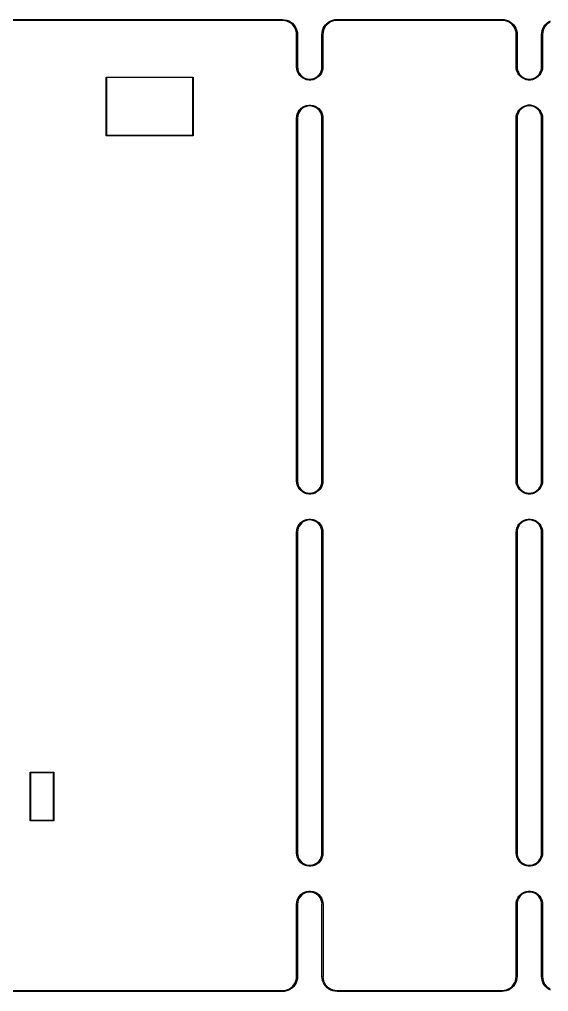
# Model space of a CAD drawing. Extents: x 19 to 403, y -177 to -75.
# Drawn here: x 158.4 to 210.3, y -177.1 to -81.7 of the extents above; entities that cross this region are included whole.
import ezdxf

# ---------------------------------------------------------------- set-up
doc = ezdxf.new("R2010")
doc.units = 0
doc.layers.add('BLACK', color=7, linetype='CONTINUOUS')

msp = doc.modelspace()

# ---------------------------------------------------------------- linework, layer by layer
at = {"layer": 'BLACK', "linetype": 'CONTINUOUS'}
for p, q in [((81.9668, -81.7088), (184.249, -81.7098)), ((184.249, -81.8098), (81.9668, -81.8088)), ((184.249, -81.7098), (184.249, -81.7098)), ((184.249, -81.7098), (184.46, -81.7249)), ((184.258, -81.8063), (184.249, -81.8098)), ((184.249, -81.8098), (184.249, -81.8098)), ((184.249, -81.8098), (184.249, -81.8098)), ((184.466, -81.8226), (184.258, -81.8063)), ((184.46, -81.7249), (184.666, -81.7697)), ((184.677, -81.8732), (184.466, -81.8226)), ((184.666, -81.7697), (184.863, -81.8434)), ((184.877, -81.9563), (184.677, -81.8732)), ((184.863, -81.8434), (185.049, -81.9445)), ((185.062, -82.0697), (184.877, -81.9563)), ((185.049, -81.9445), (185.218, -82.071)), ((188.628, -82.0643), (188.797, -81.9379)), ((188.968, -81.9496), (188.783, -82.063)), ((188.797, -81.9379), (188.982, -81.8368)), ((189.169, -81.8666), (188.968, -81.9496)), ((188.982, -81.8368), (189.18, -81.763)), ((189.38, -81.8159), (189.169, -81.8666)), ((189.18, -81.763), (189.386, -81.7182)), ((189.588, -81.7996), (189.38, -81.8159)), ((189.386, -81.7182), (189.596, -81.7031)), ((189.596, -81.8031), (189.588, -81.7996)), ((189.596, -81.7031), (205.789, -81.7009)), ((189.596, -81.7031), (189.596, -81.7031)), ((205.789, -81.8009), (189.596, -81.8031)), ((189.596, -81.8031), (189.596, -81.8031)), ((189.596, -81.8031), (189.596, -81.8031)), ((205.789, -81.7009), (205.789, -81.7009)), ((205.789, -81.7009), (205.789, -81.7009)), ((205.789, -81.7009), (206, -81.716)), ((205.798, -81.7973), (205.789, -81.8009)), ((206.005, -81.8137), (205.798, -81.7973)), ((206, -81.716), (206.206, -81.7608)), ((206.217, -81.8643), (206.005, -81.8137)), ((206.206, -81.7608), (206.403, -81.8346)), ((206.417, -81.9474), (206.217, -81.8643)), ((206.403, -81.8346), (206.589, -81.9357)), ((206.602, -82.0608), (206.417, -81.9474)), ((206.589, -81.9357), (206.757, -82.0621)), ((210.17, -82.0699), (210.339, -81.9434)), ((210.511, -81.9551), (210.326, -82.0685)), ((210.339, -81.9434), (210.524, -81.8423)), ((185.227, -82.2106), (185.062, -82.0697)), ((185.218, -82.071), (185.367, -82.2202)), ((185.368, -82.3756), (185.227, -82.2106)), ((185.367, -82.2202), (185.493, -82.3891)), ((185.482, -82.5607), (185.368, -82.3756)), ((185.565, -82.7612), (185.482, -82.5607)), ((185.493, -82.3891), (185.594, -82.5743)), ((185.615, -82.9722), (185.565, -82.7612)), ((185.594, -82.5743), (185.668, -82.772)), ((185.668, -82.772), (185.713, -82.9781)), ((188.133, -82.9714), (188.177, -82.7652)), ((188.177, -82.7652), (188.251, -82.5676)), ((188.281, -82.7545), (188.23, -82.9655)), ((188.251, -82.5676), (188.352, -82.3824)), ((188.364, -82.554), (188.281, -82.7545)), ((188.352, -82.3824), (188.479, -82.2135)), ((188.477, -82.369), (188.364, -82.554)), ((188.618, -82.2039), (188.477, -82.369)), ((188.479, -82.2135), (188.628, -82.0643)), ((188.783, -82.063), (188.618, -82.2039)), ((206.767, -82.2017), (206.602, -82.0608)), ((206.757, -82.0621), (206.907, -82.2113)), ((206.908, -82.3668), (206.767, -82.2017)), ((206.907, -82.2113), (207.033, -82.3802)), ((207.021, -82.5518), (206.908, -82.3668)), ((207.104, -82.7523), (207.021, -82.5518)), ((207.033, -82.3802), (207.134, -82.5654)), ((207.155, -82.9633), (207.104, -82.7523)), ((207.134, -82.5654), (207.208, -82.763)), ((207.208, -82.763), (207.253, -82.9692)), ((209.675, -82.977), (209.72, -82.7708)), ((209.72, -82.7708), (209.794, -82.5731)), ((209.823, -82.7601), (209.773, -82.9711)), ((209.794, -82.5731), (209.895, -82.388)), ((209.906, -82.5596), (209.823, -82.7601)), ((209.895, -82.388), (210.021, -82.2191)), ((210.02, -82.3745), (209.906, -82.5596)), ((210.161, -82.2095), (210.02, -82.3745)), ((210.021, -82.2191), (210.17, -82.0699)), ((210.326, -82.0685), (210.161, -82.2095)), ((185.632, -83.1799), (185.615, -82.9722)), ((185.628, -83.1886), (185.632, -83.1799)), ((185.628, -86.3554), (185.628, -83.1886)), ((185.628, -83.1886), (185.628, -83.1886)), ((185.628, -83.1886), (185.628, -83.1886)), ((185.713, -82.9781), (185.728, -83.1886)), ((185.728, -83.1886), (185.728, -83.1886)), ((185.728, -83.1886), (185.728, -86.3554)), ((188.118, -83.1819), (188.133, -82.9714)), ((188.119, -86.3554), (188.118, -83.1819)), ((188.118, -83.1819), (188.118, -83.1819)), ((188.118, -83.1819), (188.118, -83.1819)), ((188.23, -82.9655), (188.214, -83.1732)), ((188.214, -83.1732), (188.218, -83.1818)), ((188.218, -83.1818), (188.219, -86.3554)), ((207.171, -83.171), (207.155, -82.9633)), ((207.168, -83.1796), (207.171, -83.171)), ((207.168, -86.3531), (207.168, -83.1796)), ((207.253, -82.9692), (207.268, -83.1796)), ((207.268, -83.1796), (207.268, -83.1796)), ((207.268, -83.1796), (207.268, -86.3531)), ((209.66, -83.1874), (209.675, -82.977)), ((209.66, -86.3531), (209.66, -83.1874)), ((209.66, -83.1874), (209.66, -83.1874)), ((209.773, -82.9711), (209.756, -83.1788)), ((209.756, -83.1788), (209.76, -83.1874)), ((209.76, -83.1874), (209.76, -83.1874)), ((209.76, -83.1874), (209.76, -83.1874)), ((209.76, -83.1874), (209.76, -86.3531)), ((185.646, -86.5687), (185.628, -86.3554)), ((185.698, -86.7761), (185.646, -86.5687)), ((185.784, -86.9721), (185.698, -86.7761)), ((185.728, -86.3554), (185.724, -86.3645)), ((185.724, -86.3645), (185.742, -86.5638)), ((185.742, -86.5638), (185.796, -86.7659)), ((185.796, -86.7659), (185.884, -86.9555)), ((187.963, -86.9555), (188.051, -86.7659)), ((188.051, -86.7659), (188.105, -86.5638)), ((188.149, -86.7761), (188.063, -86.9721)), ((188.105, -86.5638), (188.123, -86.3645)), ((188.123, -86.3645), (188.119, -86.3554)), ((188.201, -86.5687), (188.149, -86.7761)), ((188.219, -86.3554), (188.201, -86.5687)), ((188.219, -86.3554), (188.219, -86.3554)), ((188.219, -86.3554), (188.219, -86.3554)), ((207.186, -86.5663), (207.168, -86.3531)), ((207.239, -86.7738), (207.186, -86.5663)), ((207.324, -86.9697), (207.239, -86.7738)), ((207.268, -86.3531), (207.265, -86.3622)), ((207.265, -86.3622), (207.282, -86.5615)), ((207.268, -86.3531), (207.268, -86.3531)), ((207.268, -86.3531), (207.268, -86.3531)), ((207.282, -86.5615), (207.336, -86.7636)), ((207.336, -86.7636), (207.425, -86.9532)), ((209.503, -86.9532), (209.592, -86.7636)), ((209.592, -86.7636), (209.646, -86.5615)), ((209.689, -86.7738), (209.603, -86.9697)), ((209.646, -86.5615), (209.663, -86.3622)), ((209.663, -86.3622), (209.66, -86.3531)), ((209.66, -86.3531), (209.66, -86.3531)), ((209.66, -86.3531), (209.66, -86.3531)), ((209.742, -86.5663), (209.689, -86.7738)), ((209.76, -86.3531), (209.742, -86.5663)), ((209.76, -86.3531), (209.76, -86.3531)), ((166.942, -87.3863), (166.95, -87.3686)), ((166.942, -93.0863), (166.942, -87.3863)), ((166.95, -87.3686), (166.967, -87.3613)), ((166.967, -87.3613), (175.467, -87.3613)), ((166.992, -87.4113), (166.992, -93.0613)), ((175.442, -87.4113), (166.992, -87.4113)), ((175.442, -93.0613), (175.442, -87.4113)), ((175.467, -87.3613), (175.485, -87.3686)), ((175.485, -87.3686), (175.492, -87.3863)), ((175.492, -87.3863), (175.492, -93.0863)), ((185.901, -87.1512), (185.784, -86.9721)), ((185.884, -86.9555), (186.004, -87.1269)), ((186.046, -87.3086), (185.901, -87.1512)), ((186.004, -87.1269), (186.152, -87.2748)), ((186.215, -87.4401), (186.046, -87.3086)), ((186.152, -87.2748), (186.323, -87.3948)), ((186.403, -87.5419), (186.215, -87.4401)), ((186.323, -87.3948), (186.513, -87.4832)), ((186.605, -87.6114), (186.403, -87.5419)), ((186.513, -87.4832), (186.715, -87.5374)), ((186.817, -87.6466), (186.605, -87.6114)), ((186.715, -87.5374), (186.924, -87.5556)), ((187.031, -87.6466), (186.817, -87.6466)), ((186.924, -87.5556), (187.132, -87.5374)), ((187.242, -87.6114), (187.031, -87.6466)), ((187.132, -87.5374), (187.334, -87.4832)), ((187.444, -87.5419), (187.242, -87.6114)), ((187.334, -87.4832), (187.524, -87.3948)), ((187.632, -87.4401), (187.444, -87.5419)), ((187.524, -87.3948), (187.695, -87.2748)), ((187.801, -87.3086), (187.632, -87.4401)), ((187.695, -87.2748), (187.843, -87.1269)), ((187.946, -87.1512), (187.801, -87.3086)), ((187.843, -87.1269), (187.963, -86.9555)), ((188.063, -86.9721), (187.946, -87.1512)), ((207.441, -87.1489), (207.324, -86.9697)), ((207.425, -86.9532), (207.545, -87.1245)), ((207.586, -87.3063), (207.441, -87.1489)), ((207.545, -87.1245), (207.692, -87.2725)), ((207.755, -87.4377), (207.586, -87.3063)), ((207.692, -87.2725), (207.864, -87.3925)), ((207.943, -87.5396), (207.755, -87.4377)), ((207.864, -87.3925), (208.053, -87.4809)), ((208.146, -87.609), (207.943, -87.5396)), ((208.053, -87.4809), (208.256, -87.535)), ((208.357, -87.6443), (208.146, -87.609)), ((208.256, -87.535), (208.464, -87.5533)), ((208.571, -87.6443), (208.357, -87.6443)), ((208.464, -87.5533), (208.672, -87.535)), ((208.782, -87.609), (208.571, -87.6443)), ((208.672, -87.535), (208.874, -87.4809)), ((208.984, -87.5396), (208.782, -87.609)), ((208.874, -87.4809), (209.064, -87.3925)), ((209.173, -87.4377), (208.984, -87.5396)), ((209.064, -87.3925), (209.235, -87.2725)), ((209.341, -87.3063), (209.173, -87.4377)), ((209.235, -87.2725), (209.383, -87.1245)), ((209.486, -87.1489), (209.341, -87.3063)), ((209.383, -87.1245), (209.503, -86.9532)), ((209.603, -86.9697), (209.486, -87.1489)), ((185.784, -90.77), (185.901, -90.5909)), ((185.901, -90.5909), (186.046, -90.4334)), ((186.152, -90.4672), (186.004, -90.6152)), ((186.046, -90.4334), (186.215, -90.302)), ((186.323, -90.3473), (186.152, -90.4672)), ((186.215, -90.302), (186.403, -90.2002)), ((186.513, -90.2588), (186.323, -90.3473)), ((186.403, -90.2002), (186.605, -90.1307)), ((186.715, -90.2047), (186.513, -90.2588)), ((186.605, -90.1307), (186.817, -90.0955)), ((186.924, -90.1865), (186.715, -90.2047)), ((186.817, -90.0955), (187.031, -90.0955)), ((187.132, -90.2047), (186.924, -90.1865)), ((187.031, -90.0955), (187.242, -90.1307)), ((187.334, -90.2588), (187.132, -90.2047)), ((187.242, -90.1307), (187.444, -90.2002)), ((187.524, -90.3473), (187.334, -90.2588)), ((187.444, -90.2002), (187.632, -90.302)), ((187.695, -90.4672), (187.524, -90.3473)), ((187.632, -90.302), (187.801, -90.4334)), ((187.843, -90.6152), (187.695, -90.4672)), ((187.801, -90.4334), (187.946, -90.5909)), ((187.946, -90.5909), (188.063, -90.77)), ((207.324, -90.7677), (207.441, -90.5885)), ((207.441, -90.5885), (207.586, -90.4311)), ((207.692, -90.4649), (207.545, -90.6128)), ((207.586, -90.4311), (207.755, -90.2997)), ((207.864, -90.3449), (207.692, -90.4649)), ((207.755, -90.2997), (207.943, -90.1978)), ((208.053, -90.2565), (207.864, -90.3449)), ((207.943, -90.1978), (208.146, -90.1283)), ((208.256, -90.2023), (208.053, -90.2565)), ((208.146, -90.1283), (208.357, -90.0931)), ((208.464, -90.1841), (208.256, -90.2023)), ((208.357, -90.0931), (208.571, -90.0931)), ((208.672, -90.2023), (208.464, -90.1841)), ((208.571, -90.0931), (208.782, -90.1283)), ((208.874, -90.2565), (208.672, -90.2023)), ((208.782, -90.1283), (208.984, -90.1978)), ((209.064, -90.3449), (208.874, -90.2565)), ((208.984, -90.1978), (209.173, -90.2997)), ((209.235, -90.4649), (209.064, -90.3449)), ((209.173, -90.2997), (209.341, -90.4311)), ((209.383, -90.6128), (209.235, -90.4649)), ((209.341, -90.4311), (209.486, -90.5885)), ((209.486, -90.5885), (209.603, -90.7677)), ((185.628, -91.3866), (185.646, -91.1734)), ((185.628, -126.971), (185.628, -91.3866)), ((185.646, -91.1734), (185.698, -90.966)), ((185.698, -90.966), (185.784, -90.77)), ((185.742, -91.1782), (185.724, -91.3775)), ((185.724, -91.3775), (185.728, -91.3866)), ((185.728, -91.3866), (185.728, -126.971)), ((185.796, -90.9762), (185.742, -91.1782)), ((185.884, -90.7865), (185.796, -90.9762)), ((186.004, -90.6152), (185.884, -90.7865)), ((187.963, -90.7865), (187.843, -90.6152)), ((188.051, -90.9762), (187.963, -90.7865)), ((188.105, -91.1782), (188.051, -90.9762)), ((188.063, -90.77), (188.149, -90.966)), ((188.123, -91.3775), (188.105, -91.1782)), ((188.119, -91.3866), (188.123, -91.3775)), ((188.119, -126.971), (188.119, -91.3866)), ((188.149, -90.966), (188.201, -91.1734)), ((188.201, -91.1734), (188.219, -91.3866)), ((188.219, -91.3866), (188.219, -126.971)), ((207.168, -91.3843), (207.186, -91.171)), ((207.168, -126.969), (207.168, -91.3843)), ((207.186, -91.171), (207.239, -90.9636)), ((207.239, -90.9636), (207.324, -90.7677)), ((207.282, -91.1759), (207.265, -91.3752)), ((207.265, -91.3752), (207.268, -91.3843)), ((207.268, -91.3843), (207.268, -126.969)), ((207.336, -90.9738), (207.282, -91.1759)), ((207.425, -90.7842), (207.336, -90.9738)), ((207.545, -90.6128), (207.425, -90.7842)), ((209.503, -90.7842), (209.383, -90.6128)), ((209.592, -90.9738), (209.503, -90.7842)), ((209.646, -91.1759), (209.592, -90.9738)), ((209.603, -90.7677), (209.689, -90.9636)), ((209.663, -91.3752), (209.646, -91.1759)), ((209.66, -91.3843), (209.663, -91.3752)), ((209.66, -126.969), (209.66, -91.3843)), ((209.689, -90.9636), (209.742, -91.171)), ((209.742, -91.171), (209.76, -91.3843)), ((209.76, -91.3843), (209.76, -126.969)), ((166.95, -93.104), (166.942, -93.0863)), ((166.967, -93.1113), (166.95, -93.104)), ((175.467, -93.1113), (166.967, -93.1113)), ((166.992, -93.0613), (175.442, -93.0613)), ((175.485, -93.104), (175.467, -93.1113)), ((175.492, -93.0863), (175.485, -93.104)), ((185.646, -127.184), (185.628, -126.971)), ((185.698, -127.392), (185.646, -127.184)), ((185.784, -127.588), (185.698, -127.392)), ((185.728, -126.971), (185.724, -126.98)), ((185.724, -126.98), (185.742, -127.179)), ((185.742, -127.179), (185.796, -127.382)), ((185.901, -127.767), (185.784, -127.588)), ((185.796, -127.382), (185.884, -127.571)), ((185.884, -127.571), (186.004, -127.742)), ((186.046, -127.924), (185.901, -127.767)), ((186.004, -127.742), (186.152, -127.89)), ((187.695, -127.89), (187.843, -127.742)), ((187.946, -127.767), (187.801, -127.924)), ((187.843, -127.742), (187.963, -127.571)), ((188.063, -127.588), (187.946, -127.767)), ((187.963, -127.571), (188.051, -127.382)), ((188.051, -127.382), (188.105, -127.179)), ((188.149, -127.392), (188.063, -127.588)), ((188.105, -127.179), (188.123, -126.98)), ((188.123, -126.98), (188.119, -126.971)), ((188.201, -127.184), (188.149, -127.392)), ((188.219, -126.971), (188.201, -127.184)), ((207.186, -127.182), (207.168, -126.969)), ((207.239, -127.389), (207.186, -127.182)), ((207.324, -127.585), (207.239, -127.389)), ((207.268, -126.969), (207.265, -126.978)), ((207.265, -126.978), (207.282, -127.177)), ((207.282, -127.177), (207.336, -127.379)), ((207.441, -127.764), (207.324, -127.585)), ((207.336, -127.379), (207.425, -127.569)), ((207.425, -127.569), (207.545, -127.74)), ((207.586, -127.922), (207.441, -127.764)), ((207.545, -127.74), (207.692, -127.888)), ((209.235, -127.888), (209.383, -127.74)), ((209.486, -127.764), (209.341, -127.922)), ((209.383, -127.74), (209.503, -127.569)), ((209.603, -127.585), (209.486, -127.764)), ((209.503, -127.569), (209.592, -127.379)), ((209.592, -127.379), (209.646, -127.177)), ((209.689, -127.389), (209.603, -127.585)), ((209.646, -127.177), (209.663, -126.978)), ((209.663, -126.978), (209.66, -126.969)), ((209.742, -127.182), (209.689, -127.389)), ((209.76, -126.969), (209.742, -127.182)), ((186.215, -128.056), (186.046, -127.924)), ((186.152, -127.89), (186.323, -128.01)), ((186.403, -128.158), (186.215, -128.056)), ((186.323, -128.01), (186.513, -128.099)), ((186.605, -128.227), (186.403, -128.158)), ((186.513, -128.099), (186.715, -128.153)), ((186.817, -128.262), (186.605, -128.227)), ((186.715, -128.153), (186.924, -128.171)), ((187.031, -128.262), (186.817, -128.262)), ((186.924, -128.171), (187.132, -128.153)), ((187.242, -128.227), (187.031, -128.262)), ((187.132, -128.153), (187.334, -128.099)), ((187.444, -128.158), (187.242, -128.227)), ((187.334, -128.099), (187.524, -128.01)), ((187.632, -128.056), (187.444, -128.158)), ((187.524, -128.01), (187.695, -127.89)), ((187.801, -127.924), (187.632, -128.056)), ((207.755, -128.053), (207.586, -127.922)), ((207.692, -127.888), (207.864, -128.008)), ((207.943, -128.155), (207.755, -128.053)), ((207.864, -128.008), (208.053, -128.096)), ((208.146, -128.225), (207.943, -128.155)), ((208.053, -128.096), (208.256, -128.151)), ((208.357, -128.26), (208.146, -128.225)), ((208.256, -128.151), (208.464, -128.169)), ((208.571, -128.26), (208.357, -128.26)), ((208.464, -128.169), (208.672, -128.151)), ((208.782, -128.225), (208.571, -128.26)), ((208.672, -128.151), (208.874, -128.096)), ((208.984, -128.155), (208.782, -128.225)), ((208.874, -128.096), (209.064, -128.008)), ((209.173, -128.053), (208.984, -128.155)), ((209.064, -128.008), (209.235, -127.888)), ((209.341, -127.922), (209.173, -128.053)), ((185.646, -131.789), (185.699, -131.582)), ((185.699, -131.582), (185.785, -131.386)), ((185.797, -131.592), (185.742, -131.794)), ((185.785, -131.386), (185.902, -131.206)), ((185.885, -131.402), (185.797, -131.592)), ((186.005, -131.231), (185.885, -131.402)), ((185.902, -131.206), (186.047, -131.049)), ((186.153, -131.083), (186.005, -131.231)), ((186.047, -131.049), (186.216, -130.918)), ((186.324, -130.963), (186.153, -131.083)), ((186.216, -130.918), (186.404, -130.816)), ((186.514, -130.874), (186.324, -130.963)), ((186.404, -130.816), (186.606, -130.746)), ((186.716, -130.82), (186.514, -130.874)), ((186.606, -130.746), (186.817, -130.711)), ((186.924, -130.802), (186.716, -130.82)), ((186.817, -130.711), (187.031, -130.711)), ((187.133, -130.82), (186.924, -130.802)), ((187.031, -130.711), (187.242, -130.746)), ((187.335, -130.874), (187.133, -130.82)), ((187.242, -130.746), (187.445, -130.816)), ((187.524, -130.963), (187.335, -130.874)), ((187.445, -130.816), (187.633, -130.918)), ((187.696, -131.083), (187.524, -130.963)), ((187.633, -130.918), (187.802, -131.049)), ((187.844, -131.231), (187.696, -131.083)), ((187.802, -131.049), (187.947, -131.206)), ((187.964, -131.402), (187.844, -131.231)), ((187.947, -131.206), (188.064, -131.386)), ((188.052, -131.592), (187.964, -131.402)), ((188.106, -131.794), (188.052, -131.592)), ((188.064, -131.386), (188.15, -131.582)), ((188.15, -131.582), (188.202, -131.789)), ((207.187, -131.787), (207.239, -131.579)), ((207.239, -131.579), (207.325, -131.383)), ((207.337, -131.589), (207.283, -131.791)), ((207.325, -131.383), (207.442, -131.204)), ((207.425, -131.4), (207.337, -131.589)), ((207.545, -131.228), (207.425, -131.4)), ((207.442, -131.204), (207.587, -131.047)), ((207.693, -131.081), (207.545, -131.228)), ((207.587, -131.047), (207.756, -130.915)), ((207.865, -130.961), (207.693, -131.081)), ((207.756, -130.915), (207.944, -130.813)), ((208.054, -130.872), (207.865, -130.961)), ((207.944, -130.813), (208.147, -130.744)), ((208.256, -130.818), (208.054, -130.872)), ((208.147, -130.744), (208.358, -130.709)), ((208.465, -130.8), (208.256, -130.818)), ((208.358, -130.709), (208.572, -130.709)), ((208.673, -130.818), (208.465, -130.8)), ((208.572, -130.709), (208.783, -130.744)), ((208.875, -130.872), (208.673, -130.818)), ((208.783, -130.744), (208.985, -130.813)), ((209.065, -130.961), (208.875, -130.872)), ((208.985, -130.813), (209.173, -130.915)), ((209.236, -131.081), (209.065, -130.961)), ((209.173, -130.915), (209.342, -131.047)), ((209.384, -131.228), (209.236, -131.081)), ((209.342, -131.047), (209.487, -131.204)), ((209.504, -131.4), (209.384, -131.228)), ((209.487, -131.204), (209.604, -131.383)), ((209.593, -131.589), (209.504, -131.4)), ((209.647, -131.791), (209.593, -131.589)), ((209.604, -131.383), (209.69, -131.579)), ((209.69, -131.579), (209.743, -131.787)), ((185.629, -132.002), (185.646, -131.789)), ((185.629, -163.469), (185.629, -132.002)), ((185.742, -131.794), (185.725, -131.993)), ((185.725, -131.993), (185.729, -132.002)), ((185.729, -132.002), (185.729, -163.469)), ((188.124, -131.993), (188.106, -131.794)), ((188.12, -132.002), (188.124, -131.993)), ((188.12, -163.469), (188.12, -132.002)), ((188.202, -131.789), (188.22, -132.002)), ((188.22, -132.002), (188.22, -163.469)), ((207.169, -132), (207.187, -131.787)), ((207.169, -163.466), (207.169, -132)), ((207.283, -131.791), (207.265, -131.991)), ((207.265, -131.991), (207.269, -132)), ((207.269, -132), (207.269, -163.466)), ((209.664, -131.991), (209.647, -131.791)), ((209.66, -132), (209.664, -131.991)), ((209.66, -163.466), (209.66, -132)), ((209.743, -131.787), (209.76, -132)), ((209.76, -132), (209.76, -163.466)), ((159.484, -155.577), (159.492, -155.56)), ((159.484, -160.277), (159.484, -155.577)), ((159.492, -155.56), (159.509, -155.552)), ((159.509, -155.552), (161.809, -155.552)), ((159.534, -155.602), (159.534, -160.252)), ((161.784, -155.602), (159.534, -155.602)), ((161.784, -160.252), (161.784, -155.602)), ((161.809, -155.552), (161.827, -155.56)), ((161.827, -155.56), (161.834, -155.577)), ((161.834, -155.577), (161.834, -160.277)), ((159.492, -160.295), (159.484, -160.277)), ((159.509, -160.302), (159.492, -160.295)), ((161.809, -160.302), (159.509, -160.302)), ((159.534, -160.252), (161.784, -160.252)), ((161.827, -160.295), (161.809, -160.302)), ((161.834, -160.277), (161.827, -160.295)), ((185.646, -163.682), (185.629, -163.469)), ((185.699, -163.889), (185.646, -163.682)), ((185.785, -164.085), (185.699, -163.889)), ((185.729, -163.469), (185.725, -163.478)), ((185.725, -163.478), (185.742, -163.677)), ((185.742, -163.677), (185.797, -163.879)), ((185.797, -163.879), (185.885, -164.069)), ((187.964, -164.069), (188.052, -163.879)), ((188.052, -163.879), (188.106, -163.677)), ((188.15, -163.889), (188.064, -164.085)), ((188.106, -163.677), (188.124, -163.478)), ((188.124, -163.478), (188.12, -163.469)), ((188.202, -163.682), (188.15, -163.889)), ((188.22, -163.469), (188.202, -163.682)), ((207.187, -163.68), (207.169, -163.466)), ((207.239, -163.887), (207.187, -163.68)), ((207.325, -164.083), (207.239, -163.887)), ((207.269, -163.466), (207.265, -163.476)), ((207.265, -163.476), (207.283, -163.675)), ((207.283, -163.675), (207.337, -163.877)), ((207.337, -163.877), (207.425, -164.067)), ((209.504, -164.067), (209.593, -163.877)), ((209.593, -163.877), (209.647, -163.675)), ((209.69, -163.887), (209.604, -164.083)), ((209.647, -163.675), (209.664, -163.476)), ((209.664, -163.476), (209.66, -163.466)), ((209.743, -163.68), (209.69, -163.887)), ((209.76, -163.466), (209.743, -163.68)), ((185.902, -164.265), (185.785, -164.085)), ((185.885, -164.069), (186.005, -164.24)), ((186.047, -164.422), (185.902, -164.265)), ((186.005, -164.24), (186.153, -164.388)), ((186.216, -164.553), (186.047, -164.422)), ((186.153, -164.388), (186.324, -164.508)), ((186.404, -164.655), (186.216, -164.553)), ((186.324, -164.508), (186.514, -164.597)), ((186.606, -164.725), (186.404, -164.655)), ((186.514, -164.597), (186.716, -164.651)), ((186.817, -164.76), (186.606, -164.725)), ((186.716, -164.651), (186.924, -164.669)), ((187.031, -164.76), (186.817, -164.76)), ((186.924, -164.669), (187.133, -164.651)), ((187.242, -164.725), (187.031, -164.76)), ((187.133, -164.651), (187.335, -164.597)), ((187.445, -164.655), (187.242, -164.725)), ((187.335, -164.597), (187.524, -164.508)), ((187.633, -164.553), (187.445, -164.655)), ((187.524, -164.508), (187.696, -164.388)), ((187.802, -164.422), (187.633, -164.553)), ((187.696, -164.388), (187.844, -164.24)), ((187.947, -164.265), (187.802, -164.422)), ((187.844, -164.24), (187.964, -164.069)), ((188.064, -164.085), (187.947, -164.265)), ((207.442, -164.262), (207.325, -164.083)), ((207.425, -164.067), (207.545, -164.238)), ((207.587, -164.42), (207.442, -164.262)), ((207.545, -164.238), (207.693, -164.386)), ((207.756, -164.551), (207.587, -164.42)), ((207.693, -164.386), (207.865, -164.506)), ((207.944, -164.653), (207.756, -164.551)), ((207.865, -164.506), (208.054, -164.594)), ((208.147, -164.722), (207.944, -164.653)), ((208.054, -164.594), (208.256, -164.648)), ((208.358, -164.758), (208.147, -164.722)), ((208.256, -164.648), (208.465, -164.667)), ((208.572, -164.758), (208.358, -164.758)), ((208.465, -164.667), (208.673, -164.648)), ((208.783, -164.722), (208.572, -164.758)), ((208.673, -164.648), (208.875, -164.594)), ((208.985, -164.653), (208.783, -164.722)), ((208.875, -164.594), (209.065, -164.506)), ((209.173, -164.551), (208.985, -164.653)), ((209.065, -164.506), (209.236, -164.386)), ((209.342, -164.42), (209.173, -164.551)), ((209.236, -164.386), (209.384, -164.238)), ((209.487, -164.262), (209.342, -164.42)), ((209.384, -164.238), (209.504, -164.067)), ((209.604, -164.083), (209.487, -164.262)), ((185.785, -167.883), (185.902, -167.703)), ((186.005, -167.727), (185.885, -167.899)), ((185.902, -167.703), (186.047, -167.546)), ((186.153, -167.579), (186.005, -167.727)), ((186.047, -167.546), (186.216, -167.414)), ((186.325, -167.459), (186.153, -167.579)), ((186.216, -167.414), (186.405, -167.312)), ((186.515, -167.371), (186.325, -167.459)), ((186.405, -167.312), (186.608, -167.242)), ((186.717, -167.316), (186.515, -167.371)), ((186.608, -167.242), (186.819, -167.207)), ((186.926, -167.298), (186.717, -167.316)), ((186.819, -167.207), (187.033, -167.207)), ((187.135, -167.316), (186.926, -167.298)), ((187.033, -167.207), (187.244, -167.242)), ((187.337, -167.371), (187.135, -167.316)), ((187.244, -167.242), (187.447, -167.312)), ((187.527, -167.459), (187.337, -167.371)), ((187.447, -167.312), (187.636, -167.414)), ((187.699, -167.579), (187.527, -167.459)), ((187.636, -167.414), (187.805, -167.546)), ((187.847, -167.727), (187.699, -167.579)), ((187.805, -167.546), (187.95, -167.703)), ((187.967, -167.899), (187.847, -167.727)), ((187.95, -167.703), (188.067, -167.883)), ((207.324, -167.881), (207.441, -167.701)), ((207.544, -167.726), (207.424, -167.897)), ((207.441, -167.701), (207.586, -167.544)), ((207.692, -167.578), (207.544, -167.726)), ((207.586, -167.544), (207.755, -167.412)), ((207.864, -167.458), (207.692, -167.578)), ((207.755, -167.412), (207.943, -167.311)), ((208.053, -167.369), (207.864, -167.458)), ((207.943, -167.311), (208.146, -167.241)), ((208.256, -167.315), (208.053, -167.369)), ((208.146, -167.241), (208.357, -167.206)), ((208.464, -167.297), (208.256, -167.315)), ((208.357, -167.206), (208.571, -167.206)), ((208.673, -167.315), (208.464, -167.297)), ((208.571, -167.206), (208.782, -167.241)), ((208.875, -167.369), (208.673, -167.315)), ((208.782, -167.241), (208.985, -167.311)), ((209.064, -167.458), (208.875, -167.369)), ((208.985, -167.311), (209.173, -167.412)), ((209.236, -167.578), (209.064, -167.458)), ((209.173, -167.412), (209.342, -167.544)), ((209.384, -167.726), (209.236, -167.578)), ((209.342, -167.544), (209.487, -167.701)), ((209.504, -167.897), (209.384, -167.726)), ((209.487, -167.701), (209.604, -167.881)), ((185.629, -168.5), (185.646, -168.287)), ((185.629, -175.582), (185.629, -168.5)), ((185.646, -168.287), (185.699, -168.079)), ((185.699, -168.079), (185.785, -167.883)), ((185.742, -168.291), (185.725, -168.491)), ((185.725, -168.491), (185.729, -168.5)), ((185.729, -168.5), (185.729, -175.582)), ((185.797, -168.089), (185.742, -168.291)), ((185.885, -167.899), (185.797, -168.089)), ((188.055, -168.089), (187.967, -167.899)), ((188.11, -168.291), (188.055, -168.089)), ((188.067, -167.883), (188.153, -168.079)), ((188.127, -168.491), (188.11, -168.291)), ((188.123, -168.5), (188.127, -168.491)), ((188.123, -175.574), (188.123, -168.5)), ((188.153, -168.079), (188.206, -168.287)), ((188.206, -168.287), (188.223, -168.5)), ((188.223, -168.5), (188.223, -175.574)), ((207.166, -175.571), (207.168, -168.498)), ((207.168, -168.498), (207.185, -168.284)), ((207.168, -168.498), (207.168, -168.498)), ((207.185, -168.284), (207.238, -168.077)), ((207.238, -168.077), (207.324, -167.881)), ((207.281, -168.289), (207.264, -168.489)), ((207.264, -168.489), (207.268, -168.498)), ((207.268, -168.498), (207.266, -175.571)), ((207.268, -168.498), (207.268, -168.498)), ((207.268, -168.498), (207.268, -168.498)), ((207.336, -168.087), (207.281, -168.289)), ((207.424, -167.897), (207.336, -168.087)), ((209.592, -168.087), (209.504, -167.897)), ((209.647, -168.289), (209.592, -168.087)), ((209.604, -167.881), (209.69, -168.077)), ((209.664, -168.489), (209.647, -168.289)), ((209.66, -168.498), (209.664, -168.489)), ((209.66, -175.576), (209.66, -168.498)), ((209.69, -168.077), (209.743, -168.284)), ((209.743, -168.284), (209.76, -168.498)), ((209.76, -168.498), (209.76, -168.498)), ((209.76, -168.498), (209.76, -168.498)), ((209.76, -168.498), (209.76, -168.498)), ((209.76, -168.498), (209.76, -175.576)), ((185.228, -176.56), (185.369, -176.395)), ((185.494, -176.382), (185.368, -176.55)), ((185.369, -176.395), (185.482, -176.21)), ((185.482, -176.21), (185.565, -176.009)), ((185.595, -176.196), (185.494, -176.382)), ((185.565, -176.009), (185.616, -175.798)), ((185.669, -175.999), (185.595, -176.196)), ((185.616, -175.798), (185.632, -175.591)), ((185.632, -175.591), (185.629, -175.582)), ((185.714, -175.793), (185.669, -175.999)), ((185.729, -175.582), (185.714, -175.793)), ((185.729, -175.582), (185.729, -175.582)), ((185.729, -175.582), (185.729, -175.582)), ((188.138, -175.785), (188.123, -175.574)), ((188.123, -175.574), (188.123, -175.574)), ((188.123, -175.574), (188.123, -175.574)), ((188.123, -175.574), (188.123, -175.574)), ((188.183, -175.991), (188.138, -175.785)), ((188.257, -176.189), (188.183, -175.991)), ((188.223, -175.574), (188.22, -175.583)), ((188.22, -175.583), (188.236, -175.791)), ((188.236, -175.791), (188.287, -176.002)), ((188.358, -176.374), (188.257, -176.189)), ((188.287, -176.002), (188.37, -176.202)), ((188.485, -176.543), (188.358, -176.374)), ((188.37, -176.202), (188.483, -176.387)), ((188.483, -176.387), (188.624, -176.552)), ((206.765, -176.549), (206.906, -176.384)), ((207.031, -176.37), (206.905, -176.539)), ((206.906, -176.384), (207.019, -176.199)), ((207.019, -176.199), (207.103, -175.998)), ((207.132, -176.185), (207.031, -176.37)), ((207.103, -175.998), (207.153, -175.787)), ((207.206, -175.988), (207.132, -176.185)), ((207.153, -175.787), (207.17, -175.58)), ((207.17, -175.58), (207.166, -175.571)), ((207.166, -175.571), (207.166, -175.571)), ((207.166, -175.571), (207.166, -175.571)), ((207.251, -175.781), (207.206, -175.988)), ((207.266, -175.571), (207.251, -175.781)), ((207.266, -175.571), (207.266, -175.571)), ((209.675, -175.786), (209.66, -175.576)), ((209.66, -175.576), (209.66, -175.576)), ((209.66, -175.576), (209.66, -175.576)), ((209.66, -175.576), (209.66, -175.576)), ((209.72, -175.992), (209.675, -175.786)), ((209.794, -176.19), (209.72, -175.992)), ((209.76, -175.576), (209.756, -175.584)), ((209.756, -175.584), (209.773, -175.792)), ((209.773, -175.792), (209.823, -176.003)), ((209.895, -176.375), (209.794, -176.19)), ((209.823, -176.003), (209.906, -176.204)), ((210.021, -176.544), (209.895, -176.375)), ((209.906, -176.204), (210.02, -176.389)), ((210.02, -176.389), (210.161, -176.554)), ((34.2947, -176.955), (184.25, -176.961)), ((184.25, -177.061), (34.2947, -177.055)), ((184.25, -176.961), (184.259, -176.964)), ((184.46, -177.046), (184.25, -177.061)), ((184.25, -177.061), (184.25, -177.061)), ((184.25, -177.061), (184.25, -177.061)), ((184.25, -177.061), (184.25, -177.061)), ((184.259, -176.964), (184.466, -176.948)), ((184.667, -177.001), (184.46, -177.046)), ((184.466, -176.948), (184.677, -176.897)), ((184.864, -176.927), (184.667, -177.001)), ((184.677, -176.897), (184.878, -176.814)), ((185.049, -176.826), (184.864, -176.927)), ((184.878, -176.814), (185.063, -176.701)), ((185.218, -176.7), (185.049, -176.826)), ((185.063, -176.701), (185.228, -176.56)), ((185.368, -176.55), (185.218, -176.7)), ((188.634, -176.692), (188.485, -176.543)), ((188.624, -176.552), (188.789, -176.693)), ((188.803, -176.818), (188.634, -176.692)), ((188.789, -176.693), (188.974, -176.807)), ((188.988, -176.919), (188.803, -176.818)), ((188.974, -176.807), (189.175, -176.89)), ((189.185, -176.993), (188.988, -176.919)), ((189.175, -176.89), (189.386, -176.94)), ((189.392, -177.038), (189.185, -176.993)), ((189.386, -176.94), (189.593, -176.957)), ((189.602, -177.053), (189.392, -177.038)), ((189.593, -176.957), (189.602, -176.953)), ((189.602, -176.953), (205.787, -176.95)), ((205.787, -177.05), (189.602, -177.053)), ((189.602, -177.053), (189.602, -177.053)), ((189.602, -177.053), (189.602, -177.053)), ((205.787, -176.95), (205.787, -176.95)), ((205.787, -176.95), (205.787, -176.95)), ((205.787, -176.95), (205.796, -176.953)), ((205.998, -177.035), (205.787, -177.05)), ((205.787, -177.05), (205.787, -177.05)), ((205.796, -176.953), (206.004, -176.937)), ((206.204, -176.99), (205.998, -177.035)), ((206.004, -176.937), (206.215, -176.886)), ((206.402, -176.916), (206.204, -176.99)), ((206.215, -176.886), (206.415, -176.803)), ((206.587, -176.815), (206.402, -176.916)), ((206.415, -176.803), (206.6, -176.69)), ((206.756, -176.688), (206.587, -176.815)), ((206.6, -176.69), (206.765, -176.549)), ((206.905, -176.539), (206.756, -176.688)), ((210.17, -176.693), (210.021, -176.544)), ((210.161, -176.554), (210.326, -176.695)), ((210.339, -176.82), (210.17, -176.693)), ((210.326, -176.695), (210.511, -176.808)), ((210.524, -176.921), (210.339, -176.82))]:
    msp.add_line(p, q, dxfattribs=at)

doc.saveas('drawing.dxf')
